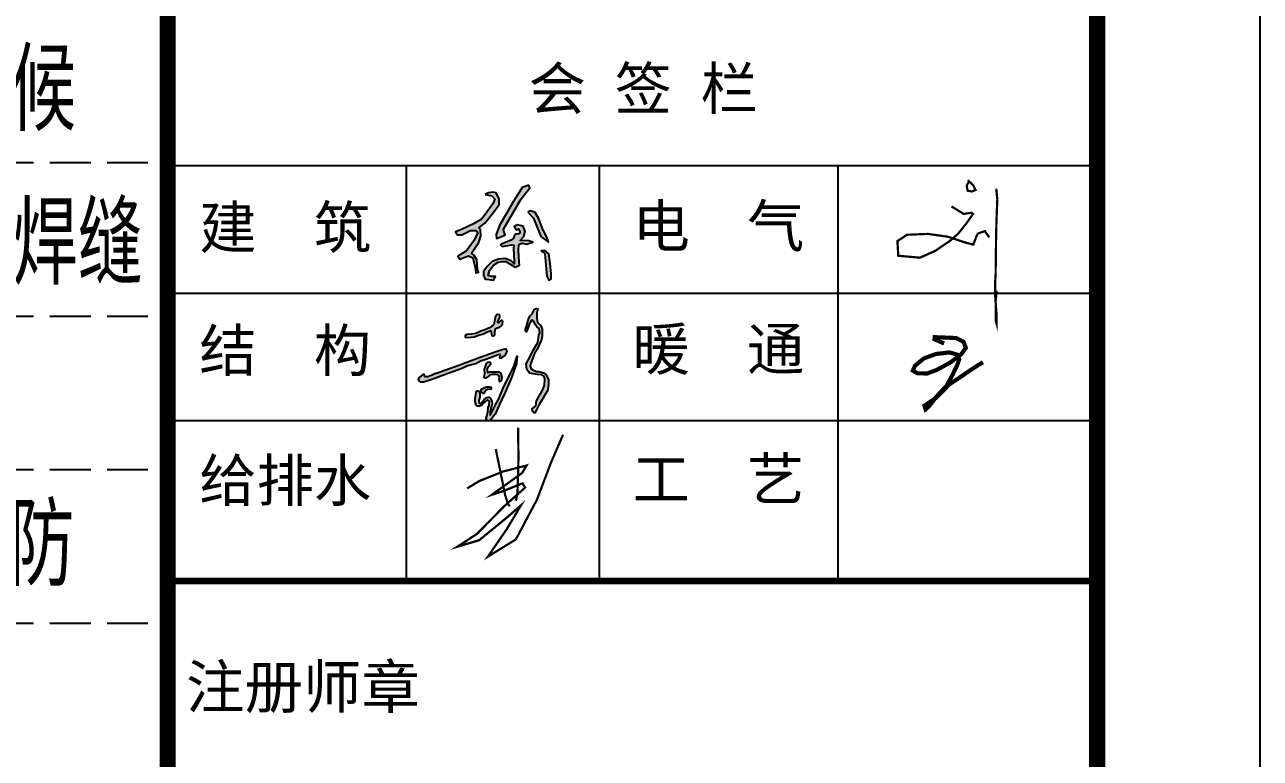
# Model space of a CAD drawing. Extents: x 1680110 to 2520911, y 137232 to 777463.
# Drawn here: x 2446382 to 2453959, y 713354 to 717851 of the extents above; entities that cross this region are included whole.
import ezdxf

# ---------------------------------------------------------------- set-up
doc = ezdxf.new("R2010")
doc.units = 0
doc.header["$LTSCALE"] = 1000
doc.header["$MEASUREMENT"] = 0
doc.linetypes.add('DASH', pattern=[0.35, 0.25, -0.1])
for name, color, linetype in [('DOTE', 1, 'Continuous'), ('PUB_TITLE', 4, 'Continuous'), ('图框', 4, 'Continuous')]:
    doc.layers.add(name, color=color, linetype=linetype)
doc.styles.add('_HZTXT', font='tssdeng.shx', dxfattribs={"width": 0.7, "bigfont": 'hztxt.shx'})
doc.styles.add('STYLE-黑体', font='simhei.ttf')
doc.styles.add('黑体', font='simhei.ttf')

msp = doc.modelspace()

# ---------------------------------------------------------------- hatches: boundary and pattern name
h = msp.add_hatch(color=256)
h.paths.add_polyline_path([(2449547.7, 716464.8), (2449571.5, 716448), (2449575.3, 716399.9), (2449583.7, 716309.5), (2449595.1, 716285.4), (2449610.9, 716294.2), (2449610.9, 716324.9), (2449604.3, 716388.3), (2449596.4, 716446.6), (2449570.6, 716467.2)])
h.paths.add_polyline_path([(2449466.5, 716702.7), (2449501.4, 716665), (2449546.7, 716552.1), (2449594.4, 716518), (2449583.3, 716549.7), (2449558.6, 716596.9), (2449534, 716661.8), (2449511.7, 716700.7), (2449483.9, 716711.4)])
h.paths.add_polyline_path([(2449393.7, 716594.6), (2449409.6, 716599.3), (2449419.9, 716577.9), (2449408, 716567.6), (2449392.9, 716570.4), (2449382.6, 716554.5), (2449379.4, 716543.8), (2449365.9, 716530.7), (2449310.7, 716508.5), (2449299.6, 716502.9), (2449309.5, 716492.2), (2449366.7, 716502.9), (2449381, 716499.7), (2449380.2, 716478.7), (2449383.4, 716401.9), (2449383, 716386), (2449364.7, 716404.2), (2449327.7, 716418.5), (2449286.8, 716413.8), (2449248.3, 716399.9), (2449217.3, 716370.1), (2449195.1, 716339.1), (2449195.9, 716316.9), (2449205.4, 716292.3), (2449218.1, 716292.3), (2449257.5, 716286), (2449268.2, 716307), (2449243.2, 716307), (2449223.3, 716314.5), (2449232.8, 716344.7), (2449255.9, 716377.2), (2449284.9, 716395.5), (2449308.3, 716399.1), (2449331.7, 716400.3), (2449363.1, 716382.4), (2449390.1, 716366.1), (2449416.3, 716377.6), (2449414.3, 716398.7), (2449410.8, 716467.3), (2449413.1, 716503.1), (2449431.1, 716512), (2449461.2, 716505.7), (2449499, 716517.6), (2449473.2, 716527.5), (2449421.1, 716529.1), (2449442.6, 716554.1), (2449451.3, 716584.3), (2449438.2, 716616), (2449403.7, 716624.3), (2449382.6, 716614)])
h.paths.add_polyline_path([(2449473.8, 716867.2), (2449433.3, 716853), (2449374.6, 716761.5), (2449294, 716620.1), (2449273.3, 716566), (2449275.3, 716540.7), (2449311.8, 716555.9), (2449329.2, 716563.1), (2449319.4, 716585.2), (2449318.8, 716597.3), (2449427.2, 716783.8), (2449465.7, 716833.8), (2449479.6, 716850.5)])
h.paths.add_polyline_path([(2449206.3, 716810.3), (2449247.1, 716802.2), (2449265.4, 716782.7), (2449253.5, 716754.1), (2449205.2, 716687.7), (2449183, 716658.5), (2449133.3, 716631.6), (2449064.3, 716597.7), (2449024.5, 716582.5), (2449035.1, 716562.6), (2449062.6, 716562.6), (2449116.3, 716588.9), (2449151.4, 716588.9), (2449161.7, 716576.3), (2449133.9, 716524.3), (2449091.5, 716466.2), (2449038.3, 716432), (2449050.8, 716414.6), (2449104.4, 716433.6), (2449130.6, 716421.5), (2449143.6, 716363.6), (2449149.3, 716331), (2449165, 716335), (2449159.3, 716354.4), (2449154.5, 716409.2), (2449136.3, 716438.6), (2449122.6, 716451.5), (2449166.6, 716519.1), (2449179.5, 716557.8), (2449176.7, 716593.7), (2449167, 716607), (2449204.5, 716635.2), (2449261.9, 716706.4), (2449292.1, 716749.9), (2449292.1, 716782.2), (2449272.8, 716820.5), (2449254.6, 716824.1), (2449226.8, 716820.9)])
h = msp.add_hatch(color=256)
h.paths.add_polyline_path([(2448933.7, 715699.6), (2448979, 715715.8), (2449058.5, 715744.5), (2449099, 715762.4), (2449148.5, 715775.5), (2449176.5, 715790.3), (2449210.4, 715801.7), (2449231.3, 715809.4), (2449268.4, 715822.7), (2449286.3, 715829.8), (2449296.4, 715831.9), (2449298, 715821), (2449293.4, 715810.2), (2449302.6, 715807.7), (2449308.1, 715809.8), (2449323.5, 715820.6), (2449332.3, 715832.3), (2449341.5, 715849), (2449333.5, 715863.6), (2449315.2, 715860.7), (2449273.8, 715846), (2449197, 715820.2), (2449103.3, 715785.5), (2449044.5, 715762.9), (2448957.8, 715730.9), (2448908, 715712.6), (2448901, 715714.1), (2448876.4, 715700.7), (2448859.8, 715697), (2448856.2, 715693.7), (2448836.4, 715693.8), (2448834.7, 715702.7), (2448830.9, 715708.8), (2448820.6, 715705.3), (2448815.2, 715700.1), (2448798.2, 715686.7), (2448795.4, 715678.7), (2448798, 715667.9), (2448807.4, 715661.5), (2448830.2, 715661.5), (2448891.8, 715682)])
h.paths.add_polyline_path([(2449271, 715988.8), (2449279.2, 715992.8), (2449290.7, 715996.1), (2449298.9, 716001.8), (2449305.4, 716006), (2449307.9, 716011.9), (2449312.3, 716017.4), (2449313.6, 716029.5), (2449306.3, 716039.4), (2449299.3, 716035.9), (2449292.5, 716028), (2449285.2, 716023.1), (2449281.1, 716031.7), (2449284.6, 716036.7), (2449288.5, 716044.3), (2449293.3, 716053), (2449295.9, 716060.4), (2449295.9, 716067.8), (2449293.7, 716073), (2449282.2, 716074.3), (2449274.6, 716073.4), (2449272, 716069.3), (2449269.3, 716062.1), (2449266.5, 716055.2), (2449265.4, 716044.5), (2449263.9, 716035.8), (2449260.4, 716022.3), (2449258.7, 716012.8), (2449252.8, 716004.9), (2449245.2, 716002.1), (2449232.4, 715993.4), (2449203.9, 715981.3), (2449179, 715972.3), (2449163.5, 715965.3), (2449148.2, 715959.1), (2449122.4, 715953.4), (2449093.8, 715951.4), (2449082.3, 715946.9), (2449084, 715935), (2449102, 715933), (2449137.9, 715938.7), (2449166.7, 715948.5), (2449195.5, 715957), (2449213.2, 715966.8), (2449230.6, 715973.3), (2449239.3, 715977), (2449243.1, 715973.2), (2449242.2, 715964.2), (2449244, 715952.9), (2449249, 715944.6), (2449255, 715943.4), (2449262.8, 715946.9), (2449265.9, 715953.7), (2449265.9, 715967.6), (2449266.2, 715980.1)])
h.paths.add_polyline_path([(2449221.2, 715718), (2449220.3, 715730.8), (2449220.1, 715747.9), (2449227.5, 715758.6), (2449240.5, 715771.6), (2449238.4, 715780.8), (2449222.6, 715783.1), (2449211.7, 715773.9), (2449205, 715755.3), (2449200.4, 715739.2), (2449201.7, 715714.5), (2449200, 715701.4), (2449198.1, 715691.1), (2449205.2, 715686.3), (2449214.5, 715686.3), (2449226, 715695.3), (2449234.7, 715704.6), (2449249.7, 715708.4), (2449270.9, 715709), (2449278.6, 715706.8), (2449287.6, 715701.7), (2449291.4, 715690.1), (2449288.5, 715677.7), (2449291.4, 715665.8), (2449297.8, 715664.8), (2449305.8, 715670), (2449309.4, 715690.8), (2449304.6, 715713.5), (2449290.1, 715722.2), (2449265.1, 715721.9), (2449234.7, 715720.6)], flags=17)
h.paths.add_polyline_path([(2449211, 715611.8), (2449220.5, 715614.5), (2449242.9, 715617.3), (2449243.4, 715628.7), (2449233.9, 715631.7), (2449216.2, 715632), (2449208.5, 715628.7), (2449195.6, 715622.3), (2449184.3, 715619), (2449181.1, 715609.6), (2449184.8, 715597.1), (2449190.8, 715590.6), (2449200, 715591.4), (2449202.5, 715598.9)], flags=17)
h.paths.add_polyline_path([(2449166.7, 715548.8), (2449172.5, 715565.8), (2449172.5, 715588.5), (2449169.8, 715604.2), (2449157.7, 715607.7), (2449151, 715600.6), (2449148.3, 715582.3), (2449143.4, 715560.9), (2449143.4, 715539.4), (2449150.9, 715519), (2449155.8, 715512.2), (2449173, 715513.4), (2449185.3, 715519), (2449195.2, 715532.5), (2449205, 715539.3), (2449212.4, 715544.8), (2449221, 715552.2), (2449231.5, 715542.3), (2449229.6, 715519.6), (2449223.5, 715504.2), (2449222.2, 715477.2), (2449216.7, 715452.6), (2449212.4, 715436.6), (2449217.3, 715423.7), (2449230.2, 715422.5), (2449244.4, 715434.8), (2449267.8, 715463), (2449292.4, 715518.4), (2449324.6, 715589.1), (2449370, 715693.7), (2449397.9, 715774.6), (2449402.8, 715819.2), (2449381.2, 715756.4), (2449345.7, 715681.4), (2449320.8, 715632.8), (2449287.9, 715553.1), (2449270.3, 715524.3), (2449249.1, 715479.9), (2449236.1, 715458.6), (2449237.3, 715477.9), (2449242, 715507.4), (2449247.9, 715527.9), (2449245.9, 715543.6), (2449238, 715560.9), (2449227.9, 715567.6), (2449216.3, 715565.8), (2449198.8, 715554.2), (2449190.8, 715542.6), (2449179.2, 715528.3), (2449168, 715531.4)])
msp.add_hatch(color=256).paths.add_polyline_path([(2449488.7, 715742.5), (2449480.7, 715757.8), (2449485.4, 715776.4), (2449495.4, 715802.4), (2449508, 715835.7), (2449525.3, 715860.9), (2449551.4, 715921.4), (2449555.6, 715944.5), (2449556.1, 715964.3), (2449555.2, 715985.6), (2449547.1, 716006.8), (2449528.7, 716022.9), (2449525.4, 716033.7), (2449523, 716055.4), (2449521.6, 716071), (2449523.5, 716084.2), (2449528.2, 716108.8), (2449521.1, 716110.7), (2449508.9, 716108.3), (2449494.2, 716079.5), (2449480, 716063.9), (2449469.2, 716041.3), (2449461.1, 716007.8), (2449453.1, 715984.6), (2449453.1, 715972.8), (2449459.7, 715965.8), (2449461.1, 715975.7), (2449471.5, 716002.1), (2449478.2, 716019.1), (2449488.1, 716038.4), (2449493.9, 716041.3), (2449500.4, 716035.7), (2449514.1, 716012.5), (2449522.7, 715999.9), (2449536.8, 715988.3), (2449540.4, 715963.5), (2449533.8, 715948.4), (2449528.7, 715902.4), (2449498.1, 715851.3), (2449479.1, 715813.3), (2449457.6, 715773.2), (2449461.2, 715737.8), (2449466.4, 715729.1), (2449477.4, 715715.8), (2449524.4, 715707.1), (2449552.9, 715706), (2449566.2, 715696.1), (2449572, 715679.9), (2449569.7, 715641.6), (2449561.6, 715618.4), (2449554, 715602.8), (2449542.4, 715587.1), (2449521.5, 715546.5), (2449516.3, 715515.2), (2449493.7, 715497.3), (2449496.6, 715482.2), (2449503.5, 715472.3), (2449510.5, 715472.3), (2449518.6, 715486.8), (2449536, 715523.9), (2449552.5, 715550.2), (2449574.6, 715584.3), (2449588, 715606.9), (2449594.9, 715643.3), (2449594.9, 715677.4), (2449577.9, 715707.9), (2449564, 715716.5), (2449534.7, 715724.5), (2449519.3, 715725.9), (2449498.7, 715736.5)])

# ---------------------------------------------------------------- linework, layer by layer
at = {"elevation": 0}
for points, const_width in [([(2452165, 716898.5), (2452198.2, 716867.4), (2452213.2, 716838.5), (2452189.6, 716828.8), (2452163.9, 716834.2), (2452158.5, 716864.2), (2452170.3, 716886.7)], 13.7), ([(2452339.8, 716845.7), (2452346.2, 716780.3), (2452340.9, 716646.2), (2452338.7, 716550.8), (2452335.8, 716323), (2452332.7, 716265), (2452333.5, 716181.4), (2452341, 716079.7), (2452341, 716021), (2452336.5, 716037.6), (2452335.8, 716154.3), (2452342.5, 716221.3)], 13.7), ([(2452065.1, 716737.4), (2452140.2, 716691.3), (2452187.4, 716698.8), (2452197.1, 716691.3), (2452154.2, 716630.2), (2452103.8, 716568), (2452055.5, 716526.2), (2451965.3, 716465), (2451872, 716423.2), (2451738.9, 716435), (2451733.6, 716525.1), (2451792.6, 716563.7), (2451921.3, 716569), (2452041.5, 716551.9), (2452144.5, 716517.6), (2452199.2, 716503.6), (2452219.6, 716558.3), (2452229.3, 716572.3), (2452270.1, 716586.2), (2452296.9, 716547.6)], 13.7), ([(2452020.3, 715897.2), (2451961.2, 715922.9), (2451962, 715935.8), (2451992.9, 715934.9), (2452093.2, 715930.6), (2452139.5, 715907.5), (2452153.2, 715870.7), (2452124.9, 715831.3), (2452059.8, 715781.6), (2451974.9, 715735.3), (2451914.9, 715713), (2451856.6, 715714.8), (2451828.3, 715731), (2451841.2, 715761), (2451896.9, 715806.4), (2451970.6, 715833), (2452052.9, 715842.4), (2452100.1, 715828.7), (2452112.9, 715801.3), (2452102.6, 715769.6), (2452072.6, 715707), (2452034, 715636.8), (2451971.5, 715570), (2451926.9, 715511.7), (2451906.3, 715493.7), (2451899.5, 715516), (2451971.5, 715564), (2452049.5, 715644.5), (2452212.4, 715754.2), (2452258.2, 715782.3)], 25.5), ([(2449407.5, 715380.4), (2449410, 715197.8), (2449406.2, 715048.8), (2449403.7, 714975.5), (2449393.8, 714933.2)], 13.7), ([(2449095.5, 715009), (2449168.8, 715053.7), (2449314.2, 715112.1), (2449459.7, 715149.4), (2449432.3, 715103.4), (2449245.9, 714969.3), (2449314.2, 714991.6), (2449434.8, 715040.1), (2449451, 715014), (2449322.9, 714899.7), (2449155.1, 714729.5), (2449034.6, 714651.3), (2449168.8, 714691), (2449340.3, 714831.4), (2449426.1, 714905.9), (2449339.1, 714760.6), (2449222.3, 714590.4), (2449393.8, 714696), (2449523.1, 714939.5), (2449611.3, 715171.7), (2449683.4, 715338.2)], 13.7), ([(2449270.7, 715250.1), (2449327.9, 714969.3), (2449344.1, 714915.9), (2449356.5, 714898.5)], 13.7)]:
    msp.add_lwpolyline(points, dxfattribs=dict(at, const_width=const_width))
for points in [[(2449206.3, 716810.3), (2449247.1, 716802.2), (2449265.4, 716782.7), (2449253.5, 716754.1), (2449205.2, 716687.7), (2449183, 716658.5), (2449133.3, 716631.6), (2449064.3, 716597.7), (2449024.5, 716582.5), (2449035.1, 716562.6), (2449062.6, 716562.6), (2449116.3, 716588.9), (2449151.4, 716588.9), (2449161.7, 716576.3), (2449133.9, 716524.3), (2449091.5, 716466.2), (2449038.3, 716432), (2449050.8, 716414.6), (2449104.4, 716433.6), (2449130.6, 716421.5), (2449143.6, 716363.6), (2449149.3, 716331), (2449165, 716335), (2449159.3, 716354.4), (2449154.5, 716409.2), (2449136.3, 716438.6), (2449122.6, 716451.5), (2449166.6, 716519.1), (2449179.5, 716557.8), (2449176.7, 716593.7), (2449167, 716607), (2449204.5, 716635.2), (2449261.9, 716706.4), (2449292.1, 716749.9), (2449292.1, 716782.2), (2449272.8, 716820.5), (2449254.6, 716824.1), (2449226.8, 716820.9), (2449206.3, 716810.3)], [(2449473.8, 716867.2), (2449433.3, 716853), (2449374.6, 716761.5), (2449294, 716620.1), (2449273.3, 716566), (2449275.3, 716540.7), (2449311.8, 716555.9), (2449329.2, 716563.1), (2449319.4, 716585.2), (2449318.8, 716597.3), (2449427.2, 716783.8), (2449465.7, 716833.8), (2449479.6, 716850.5), (2449473.8, 716867.2)], [(2449466.5, 716702.7), (2449501.4, 716665), (2449546.7, 716552.1), (2449594.4, 716518), (2449583.3, 716549.7), (2449558.6, 716596.9), (2449534, 716661.8), (2449511.7, 716700.7), (2449483.9, 716711.4), (2449466.5, 716702.7)], [(2449393.7, 716594.6), (2449409.6, 716599.3), (2449409.6, 716599.3), (2449419.9, 716577.9), (2449408, 716567.6), (2449392.9, 716570.4), (2449382.6, 716554.5), (2449379.4, 716543.8), (2449365.9, 716530.7), (2449310.7, 716508.5), (2449299.6, 716502.9), (2449309.5, 716492.2), (2449309.5, 716492.2), (2449366.7, 716502.9), (2449381, 716499.7), (2449380.2, 716478.7), (2449383.4, 716401.9), (2449383, 716386), (2449364.7, 716404.2), (2449327.7, 716418.5), (2449286.8, 716413.8), (2449248.3, 716399.9), (2449217.3, 716370.1), (2449195.1, 716339.1), (2449195.9, 716316.9), (2449205.4, 716292.3), (2449218.1, 716292.3), (2449257.5, 716286), (2449268.2, 716307), (2449243.2, 716307), (2449223.3, 716314.5), (2449232.8, 716344.7), (2449255.9, 716377.2), (2449284.9, 716395.5), (2449308.3, 716399.1), (2449331.7, 716400.3), (2449363.1, 716382.4), (2449390.1, 716366.1), (2449416.3, 716377.6), (2449414.3, 716398.7), (2449410.8, 716467.3), (2449413.1, 716503.1), (2449431.1, 716512), (2449461.2, 716505.7), (2449499, 716517.6), (2449473.2, 716527.5), (2449421.1, 716529.1), (2449442.6, 716554.1), (2449451.3, 716584.3), (2449438.2, 716616), (2449403.7, 716624.3), (2449382.6, 716614), (2449393.7, 716594.6)], [(2449547.7, 716464.8), (2449571.5, 716448), (2449575.3, 716399.9), (2449583.7, 716309.5), (2449595.1, 716285.4), (2449610.9, 716294.2), (2449610.9, 716324.9), (2449604.3, 716388.3), (2449596.4, 716446.6), (2449570.6, 716467.2), (2449547.7, 716464.8)], [(2449211, 715611.8), (2449202.5, 715598.9), (2449200, 715591.4), (2449190.8, 715590.6), (2449184.8, 715597.1), (2449181.1, 715609.6), (2449184.3, 715619), (2449195.6, 715622.3), (2449208.5, 715628.7), (2449216.2, 715632), (2449233.9, 715631.7), (2449243.4, 715628.7), (2449242.9, 715617.3), (2449220.5, 715614.5), (2449211, 715611.8), (2449211, 715611.8)]]:
    msp.add_lwpolyline(points, dxfattribs=at)
for points in [[(2449148.2, 715959.1), (2449122.4, 715953.4), (2449093.8, 715951.4), (2449082.3, 715946.9), (2449084, 715935), (2449102, 715933), (2449137.9, 715938.7), (2449166.7, 715948.5), (2449195.5, 715957), (2449213.2, 715966.8), (2449230.6, 715973.3), (2449239.3, 715977), (2449239.3, 715977), (2449243.1, 715973.2), (2449242.2, 715964.2), (2449244, 715952.9), (2449249, 715944.6), (2449255, 715943.4), (2449262.8, 715946.9), (2449265.9, 715953.7), (2449265.9, 715967.6), (2449266.2, 715980.1), (2449271, 715988.8), (2449279.2, 715992.8), (2449290.7, 715996.1), (2449298.9, 716001.8), (2449305.4, 716006), (2449307.9, 716011.9), (2449312.3, 716017.4), (2449313.6, 716029.5), (2449306.3, 716039.4), (2449299.3, 716035.9), (2449292.5, 716028), (2449285.2, 716023.1), (2449285.2, 716023.1), (2449285.2, 716023.1), (2449281.1, 716031.7), (2449284.6, 716036.7), (2449288.5, 716044.3), (2449293.3, 716053), (2449295.9, 716060.4), (2449295.9, 716067.8), (2449293.7, 716073), (2449282.2, 716074.3), (2449274.6, 716073.4), (2449272, 716069.3), (2449269.3, 716062.1), (2449266.5, 716055.2), (2449265.4, 716044.5), (2449263.9, 716035.8), (2449260.4, 716022.3), (2449258.7, 716012.8), (2449252.8, 716004.9), (2449245.2, 716002.1), (2449232.4, 715993.4), (2449203.9, 715981.3), (2449179, 715972.3), (2449163.5, 715965.3), (2449148.2, 715959.1)], [(2449488.1, 716038.4), (2449478.2, 716019.1), (2449471.5, 716002.1), (2449461.1, 715975.7), (2449459.7, 715965.8), (2449453.1, 715972.8), (2449453.1, 715984.6), (2449461.1, 716007.8), (2449469.2, 716041.3), (2449480, 716063.9), (2449494.2, 716079.5), (2449508.9, 716108.3), (2449521.1, 716110.7), (2449528.2, 716108.8), (2449523.5, 716084.2), (2449521.6, 716071), (2449523, 716055.4), (2449525.4, 716033.7), (2449528.7, 716022.9), (2449547.1, 716006.8), (2449555.2, 715985.6), (2449556.1, 715964.3), (2449555.6, 715944.5), (2449551.4, 715921.4), (2449525.3, 715860.9), (2449508, 715835.7), (2449495.4, 715802.4), (2449485.4, 715776.4), (2449480.7, 715757.8), (2449488.7, 715742.5), (2449498.7, 715736.5), (2449519.3, 715725.9), (2449534.7, 715724.5), (2449564, 715716.5), (2449577.9, 715707.9), (2449594.9, 715677.4), (2449594.9, 715643.3), (2449588, 715606.9), (2449574.6, 715584.3), (2449552.5, 715550.2), (2449536, 715523.9), (2449518.6, 715486.8), (2449510.5, 715472.3), (2449503.5, 715472.3), (2449496.6, 715482.2), (2449493.7, 715497.3), (2449516.3, 715515.2), (2449521.5, 715546.5), (2449542.4, 715587.1), (2449554, 715602.8), (2449561.6, 715618.4), (2449569.7, 715641.6), (2449572, 715679.9), (2449566.2, 715696.1), (2449552.9, 715706), (2449524.4, 715707.1), (2449477.4, 715715.8), (2449466.4, 715729.1), (2449461.2, 715737.8), (2449457.6, 715773.2), (2449479.1, 715813.3), (2449498.1, 715851.3), (2449528.7, 715902.4), (2449533.8, 715948.4), (2449540.4, 715963.5), (2449536.8, 715988.3), (2449522.7, 715999.9), (2449514.1, 716012.5), (2449500.4, 716035.7), (2449493.9, 716041.3), (2449488.1, 716038.4)], [(2448901, 715714.1), (2448876.4, 715700.7), (2448859.8, 715697), (2448856.2, 715693.7), (2448836.4, 715693.8), (2448834.7, 715702.7), (2448830.9, 715708.8), (2448820.6, 715705.3), (2448815.2, 715700.1), (2448798.2, 715686.7), (2448795.4, 715678.7), (2448798, 715667.9), (2448807.4, 715661.5), (2448830.2, 715661.5), (2448891.8, 715682), (2448933.7, 715699.6), (2448979, 715715.8), (2449058.5, 715744.5), (2449099, 715762.4), (2449148.5, 715775.5), (2449176.5, 715790.3), (2449210.4, 715801.7), (2449231.3, 715809.4), (2449268.4, 715822.7), (2449286.3, 715829.8), (2449296.4, 715831.9), (2449298, 715821), (2449293.4, 715810.2), (2449302.6, 715807.7), (2449308.1, 715809.8), (2449323.5, 715820.6), (2449332.3, 715832.3), (2449341.5, 715849), (2449333.5, 715863.6), (2449315.2, 715860.7), (2449273.8, 715846), (2449197, 715820.2), (2449103.3, 715785.5), (2449044.5, 715762.9), (2448957.8, 715730.9), (2448908, 715712.6), (2448901, 715714.1)], [(2449143.4, 715539.4), (2449143.4, 715560.9), (2449148.3, 715582.3), (2449151, 715600.6), (2449157.7, 715607.7), (2449169.8, 715604.2), (2449172.5, 715588.5), (2449172.5, 715565.8), (2449166.7, 715548.8), (2449168, 715531.4), (2449179.2, 715528.3), (2449190.8, 715542.6), (2449198.8, 715554.2), (2449216.3, 715565.8), (2449227.9, 715567.6), (2449238, 715560.9), (2449245.9, 715543.6), (2449247.9, 715527.9), (2449242, 715507.4), (2449237.3, 715477.9), (2449236.1, 715458.6), (2449249.1, 715479.9), (2449270.3, 715524.3), (2449287.9, 715553.1), (2449320.8, 715632.8), (2449345.7, 715681.4), (2449381.2, 715756.4), (2449402.8, 715819.2), (2449397.9, 715774.6), (2449370, 715693.7), (2449324.6, 715589.1), (2449292.4, 715518.4), (2449267.8, 715463), (2449244.4, 715434.8), (2449230.2, 715422.5), (2449217.3, 715423.7), (2449212.4, 715436.6), (2449216.7, 715452.6), (2449222.2, 715477.2), (2449223.5, 715504.2), (2449229.6, 715519.6), (2449229.6, 715519.6), (2449231.5, 715542.3), (2449221, 715552.2), (2449212.4, 715544.8), (2449205, 715539.3), (2449195.2, 715532.5), (2449185.3, 715519), (2449173, 715513.4), (2449155.8, 715512.2), (2449150.9, 715519), (2449143.4, 715539.4)], [(2449220.3, 715730.8), (2449220.1, 715747.9), (2449227.5, 715758.6), (2449240.5, 715771.6), (2449238.4, 715780.8), (2449222.6, 715783.1), (2449211.7, 715773.9), (2449205, 715755.3), (2449200.4, 715739.2), (2449201.7, 715714.5), (2449200, 715701.4), (2449198.1, 715691.1), (2449205.2, 715686.3), (2449214.5, 715686.3), (2449226, 715695.3), (2449234.7, 715704.6), (2449249.7, 715708.4), (2449270.9, 715709), (2449278.6, 715706.8), (2449287.6, 715701.7), (2449291.4, 715690.1), (2449288.5, 715677.7), (2449291.4, 715665.8), (2449297.8, 715664.8), (2449305.8, 715670), (2449309.4, 715690.8), (2449304.6, 715713.5), (2449290.1, 715722.2), (2449265.1, 715721.9), (2449234.7, 715720.6), (2449221.2, 715718), (2449220.3, 715730.8)]]:
    msp.add_lwpolyline(points, close=True, dxfattribs=at)
at = {"layer": 'DOTE', "color": 251, "linetype": 'DASH'}
for p, q in [((2382136.9, 717007.1, 0), (2447258.7, 717007.1, 0)), ((2382136.9, 716065.5, 0), (2447258.7, 716065.5, 0)), ((2382136.9, 715123.9, 0), (2447258.7, 715123.9, 0)), ((2382136.9, 714182.3, 0), (2447258.7, 714182.3, 0))]:
    msp.add_line(p, q, dxfattribs=at)
at = {"layer": 'PUB_TITLE', "elevation": 0}
msp.add_lwpolyline([(2379658.7, 692352.3), (2453958.7, 692352.3), (2453958.7, 734352.3), (2379658.7, 734352.3)], close=True, dxfattribs=at)
at = {"layer": 'PUB_TITLE', "const_width": 100, "elevation": 0}
msp.add_lwpolyline([(2382158.7, 693352.3), (2452958.7, 693352.3), (2452958.7, 733352.3), (2382158.7, 733352.3)], close=True, dxfattribs=at)
at = {"layer": '图框', "color": 4}
msp.add_line((2447258.7, 733352.3, 0), (2447258.7, 693352.3, 0), dxfattribs=at)
at = {"layer": '图框', "color": 0}
for p, q in [((2447258.7, 716987.4, 0), (2452936.7, 716987.4, 0)), ((2447258.7, 716206.6, 0), (2452936.7, 716206.6, 0)), ((2447258.7, 715425.7, 0), (2452936.7, 715425.7, 0)), ((2447258.7, 714441.7, 0), (2452958.7, 714441.7, 0))]:
    msp.add_line(p, q, dxfattribs=at)
at = {"layer": '图框', "color": 4, "const_width": 98.6, "elevation": 0}
msp.add_lwpolyline([(2447258.7, 733352.3), (2447258.7, 693352.3)], dxfattribs=at)
msp.add_lwpolyline([(2447258.7, 733352.3), (2452958.7, 733352.3), (2452958.7, 693352.3), (2447258.7, 693352.3)], close=True, dxfattribs=at)
at = {"layer": '图框', "color": 0, "elevation": 0}
for points in [[(2448722.8, 714441.7), (2448722.8, 716987.4)], [(2449906.3, 714441.7), (2449906.3, 716987.4)], [(2451370.4, 714441.7), (2451370.4, 716987.4)]]:
    msp.add_lwpolyline(points, dxfattribs=at)
at = {"layer": '图框', "color": 0, "const_width": 40.3, "elevation": 0}
msp.add_lwpolyline([(2447258.7, 714441.7), (2452958.7, 714441.7)], dxfattribs=at)

# ---------------------------------------------------------------- texts
at = {"style": '_HZTXT', "width": 0.8}
for s, p in [('11.4 压型金属板和金属面绝热夹芯板的外露自攻螺钉、拉铆钉，均应采用硅酮耐候', (2432073.5, 717200.5, 0)), ('密封胶密封。所有金属构件均采用焊接，焊牢，凡露明焊缝均须满焊，并保证焊缝', (2432707.3, 716258.8, 0)), ('11.5 所有预埋木砖及木门框与墙体接触部分均需做防腐处理，预埋铁件除锈后刷防', (2432071.4, 714411.5, 0))]:
    msp.add_text(s, height=500, dxfattribs=at).set_placement(p)
at = {"layer": '图框', "color": 0, "style": 'STYLE-黑体'}
for s, p in [('会 签 栏', (2449472.4, 717331.4, 0)), ('建  筑', (2447452.8, 716479.8, 0)), ('电  气', (2450109.3, 716488.3, 0)), ('结  构', (2447452.8, 715725.8, 0)), ('暖  通', (2450109.3, 715734.2, 0)), ('给排水', (2447452.8, 714929.2, 0)), ('工  艺', (2450109.3, 714937.7, 0))]:
    msp.add_text(s, height=257.69, dxfattribs=at).set_placement(p)
at = {"layer": '图框', "color": 4, "style": '黑体'}
msp.add_text('注册师章', height=262.94, dxfattribs=at).set_placement((2447371.3, 713661.1, 0))

doc.saveas('drawing.dxf')
